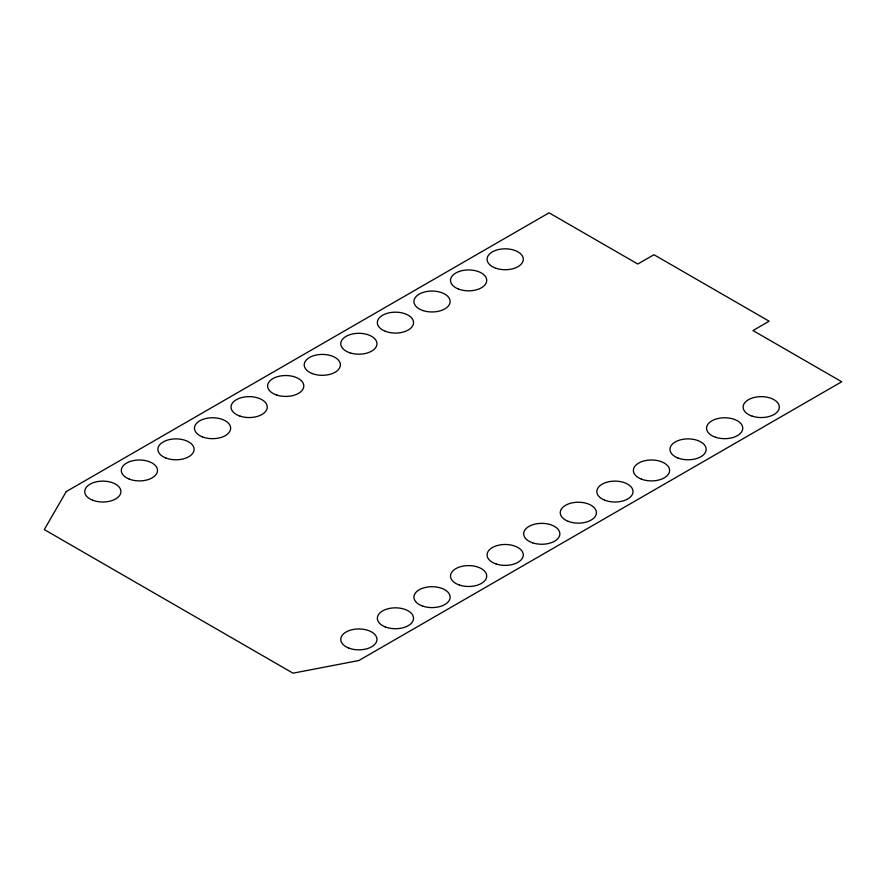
<?xml version="1.0" encoding="UTF-8"?>
<svg xmlns="http://www.w3.org/2000/svg" width="886" height="886" viewBox="0 0 886 886"><rect width="100%" height="100%" fill="white"/><g stroke="black" fill="none" stroke-linecap="round" stroke-linejoin="round"><path stroke-width="1.33" d="M66.251 491.575L44.3 529.584L293.033 673.183L358.874 660.513L841.7 381.755L752.989 330.544L769.148 321.208L653.946 254.703L637.787 264.028L549.076 212.817L66.251 491.575M348.719 648.054A18.108 10.455 0 0 0 376.927 640.146A18.108 10.455 0 0 0 350.956 630.001A18.108 10.455 0 0 0 348.719 648.054M385.299 626.934A18.108 10.455 0 0 0 413.507 619.026A18.108 10.455 0 0 0 387.536 608.881A18.108 10.455 0 0 0 385.299 626.934M422.976 606.212A18.108 10.455 0 0 0 450.132 597.164A18.108 10.455 0 0 0 422.976 588.105A18.108 10.455 0 0 0 422.976 606.212M459.557 585.092A18.108 10.455 0 0 0 486.713 576.044A18.108 10.455 0 0 0 459.557 566.996A18.108 10.455 0 0 0 459.557 585.092M496.127 563.983A18.108 10.455 0 0 0 523.283 554.924A18.108 10.455 0 0 0 496.127 545.876A18.108 10.455 0 0 0 496.127 563.983M532.707 542.863A18.108 10.455 0 0 0 559.863 533.804A18.108 10.455 0 0 0 532.707 524.756A18.108 10.455 0 0 0 532.707 542.863M568.192 521.345A18.108 10.455 0 0 0 596.4 513.437A18.108 10.455 0 0 0 570.429 503.292A18.108 10.455 0 0 0 568.192 521.345M604.773 500.225A18.108 10.455 0 0 0 632.981 492.317A18.108 10.455 0 0 0 607.01 482.172A18.108 10.455 0 0 0 604.773 500.225M641.342 479.116A18.108 10.455 0 0 0 669.55 471.197A18.108 10.455 0 0 0 643.579 461.052A18.108 10.455 0 0 0 641.342 479.116M677.923 457.996A18.108 10.455 0 0 0 706.131 450.077A18.108 10.455 0 0 0 680.16 439.932A18.108 10.455 0 0 0 677.923 457.996M715.6 437.274A18.108 10.455 0 0 0 742.756 428.215A18.108 10.455 0 0 0 715.6 419.167A18.108 10.455 0 0 0 715.6 437.274M496.127 268.325A18.108 10.455 0 0 0 523.283 259.277A18.108 10.455 0 0 0 496.127 250.217A18.108 10.455 0 0 0 496.127 268.325M458.461 289.046A18.108 10.455 0 0 0 486.669 281.139A18.108 10.455 0 0 0 460.698 270.983A18.108 10.455 0 0 0 458.461 289.046M422.976 310.565A18.108 10.455 0 0 0 450.132 301.506A18.108 10.455 0 0 0 422.976 292.458A18.108 10.455 0 0 0 422.976 310.565M385.299 331.286A18.108 10.455 0 0 0 413.507 323.368A18.108 10.455 0 0 0 387.536 313.223A18.108 10.455 0 0 0 385.299 331.286M349.815 352.794A18.108 10.455 0 0 0 376.971 343.746A18.108 10.455 0 0 0 349.815 334.698A18.108 10.455 0 0 0 349.815 352.794M312.149 373.515A18.108 10.455 0 0 0 340.357 365.608A18.108 10.455 0 0 0 314.386 355.463A18.108 10.455 0 0 0 312.149 373.515M276.665 395.034A18.108 10.455 0 0 0 303.82 385.986A18.108 10.455 0 0 0 276.665 376.927A18.108 10.455 0 0 0 276.665 395.034M240.084 416.154A18.108 10.455 0 0 0 267.24 407.095A18.108 10.455 0 0 0 240.084 398.047A18.108 10.455 0 0 0 240.084 416.154M202.407 436.876A18.108 10.455 0 0 0 230.615 428.968A18.108 10.455 0 0 0 204.644 418.812A18.108 10.455 0 0 0 202.407 436.876M165.837 457.996A18.108 10.455 0 0 0 194.045 450.077A18.108 10.455 0 0 0 168.074 439.932A18.108 10.455 0 0 0 165.837 457.996M129.256 479.116A18.108 10.455 0 0 0 157.464 471.197A18.108 10.455 0 0 0 131.493 461.052A18.108 10.455 0 0 0 129.256 479.116M92.676 500.225A18.108 10.455 0 0 0 120.884 492.317A18.108 10.455 0 0 0 94.913 482.172A18.108 10.455 0 0 0 92.676 500.225M752.181 416.154A18.108 10.455 0 0 0 779.337 407.095A18.108 10.455 0 0 0 752.181 398.047A18.108 10.455 0 0 0 752.181 416.154"/></g></svg>
